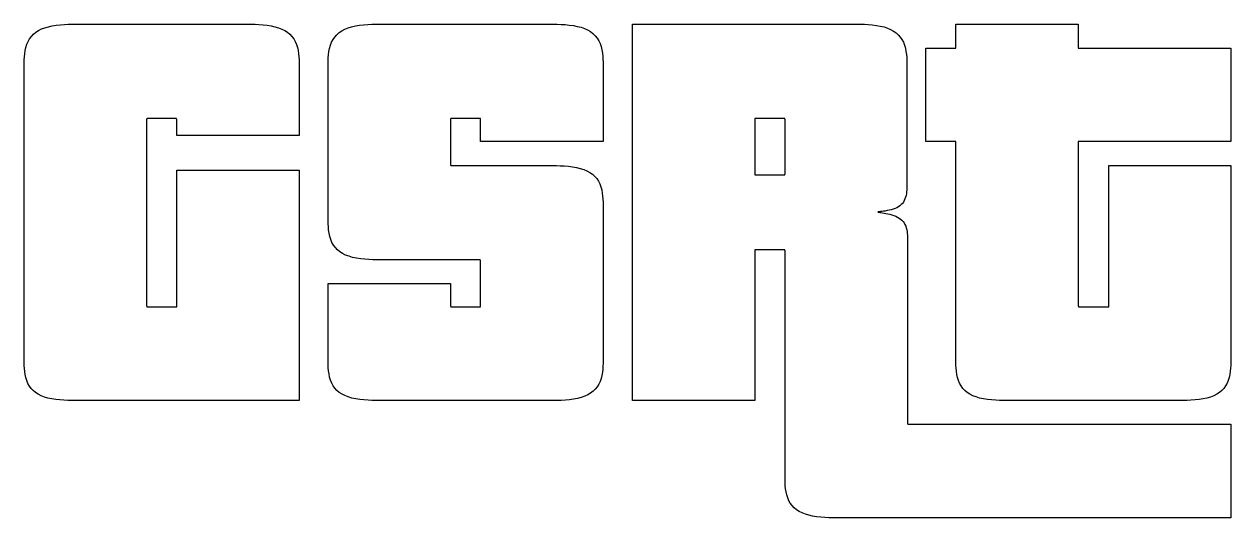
# Model space of a CAD drawing. Extents: x 165.1 to 229.8, y 156.5 to 166.
# Drawn here: x 165.08 to 188.37, y 156.51 to 166.03 of the extents above; entities that cross this region are included whole.
import ezdxf

# ---------------------------------------------------------------- set-up
doc = ezdxf.new("R2010")
doc.units = 0
doc.layers.add('LAYER 1', color=7, linetype='CONTINUOUS')

msp = doc.modelspace()

# ---------------------------------------------------------------- linework, layer by layer
at = {"layer": 'LAYER 1'}
for points in [[(165.539, 158.821), (165.47, 158.841), (165.408, 158.866), (165.351, 158.895), (165.3, 158.928), (165.255, 158.965), (165.215, 159.007), (165.181, 159.053), (165.152, 159.104), (165.13, 159.158), (165.112, 159.216), (165.099, 159.276), (165.09, 159.336), (165.084, 159.394), (165.081, 159.449), (165.079, 159.5), (165.079, 159.545), (165.079, 159.582), (165.079, 159.611), (165.079, 159.633), (165.079, 159.648), (165.079, 159.659), (165.079, 159.665), (165.079, 159.668), (165.079, 159.669), (165.079, 159.669), (165.079, 159.671), (165.079, 159.683), (165.079, 159.714), (165.079, 159.773), (165.079, 159.871), (165.079, 160.017), (165.079, 160.22), (165.079, 160.489), (165.079, 160.832), (165.079, 161.241), (165.079, 161.695), (165.079, 162.177), (165.079, 162.667), (165.079, 163.146), (165.079, 163.596), (165.079, 163.998), (165.079, 164.332), (165.079, 164.592), (165.079, 164.787), (165.079, 164.926), (165.079, 165.019), (165.079, 165.075), (165.079, 165.103), (165.079, 165.113), (165.079, 165.114), (165.079, 165.114), (165.079, 165.115), (165.079, 165.119), (165.079, 165.126), (165.079, 165.137), (165.079, 165.154), (165.079, 165.177), (165.079, 165.208), (165.079, 165.247), (165.08, 165.293), (165.081, 165.346), (165.085, 165.403), (165.091, 165.464), (165.101, 165.525), (165.114, 165.586), (165.132, 165.645), (165.156, 165.701), (165.185, 165.752), (165.22, 165.798), (165.26, 165.841), (165.306, 165.878), (165.358, 165.912), (165.415, 165.941), (165.479, 165.965), (165.548, 165.985), (165.622, 166.001), (165.699, 166.013), (165.778, 166.022), (165.856, 166.028), (165.931, 166.031), (166.002, 166.033), (166.066, 166.034), (166.12, 166.034), (166.164, 166.034), (166.198, 166.034), (166.223, 166.034), (166.24, 166.034), (166.251, 166.034), (166.257, 166.034), (166.26, 166.034), (166.261, 166.034), (166.261, 166.034), (166.264, 166.034), (166.274, 166.034), (166.297, 166.034), (166.338, 166.034), (166.402, 166.034), (166.494, 166.034), (166.619, 166.034), (166.782, 166.034), (166.984, 166.034), (167.218, 166.034), (167.471, 166.034), (167.735, 166.034), (167.998, 166.034), (168.252, 166.034), (168.485, 166.034), (168.687, 166.034), (168.849, 166.034), (168.974, 166.034), (169.065, 166.034), (169.129, 166.034), (169.169, 166.034), (169.192, 166.034), (169.202, 166.034), (169.205, 166.034), (169.205, 166.034), (169.206, 166.034), (169.209, 166.034), (169.215, 166.034), (169.226, 166.034), (169.243, 166.034), (169.268, 166.034), (169.302, 166.034), (169.346, 166.034), (169.401, 166.034), (169.465, 166.033), (169.535, 166.031), (169.611, 166.028), (169.689, 166.022), (169.768, 166.013), (169.845, 166.001), (169.919, 165.985), (169.988, 165.965), (170.051, 165.94), (170.109, 165.911), (170.16, 165.878), (170.207, 165.84), (170.247, 165.798), (170.282, 165.751), (170.311, 165.7), (170.334, 165.644), (170.352, 165.585), (170.365, 165.524), (170.375, 165.463), (170.381, 165.403), (170.385, 165.345), (170.386, 165.293), (170.387, 165.246), (170.387, 165.207), (170.387, 165.177), (170.387, 165.153), (170.387, 165.137), (170.387, 165.126), (170.387, 165.119), (170.387, 165.115), (170.387, 165.114), (170.387, 165.114), (170.387, 165.113), (170.387, 165.111), (170.387, 165.105), (170.387, 165.092), (170.387, 165.071), (170.387, 165.04), (170.387, 164.995), (170.387, 164.937), (170.387, 164.861), (170.387, 164.77), (170.387, 164.669), (170.387, 164.561), (170.387, 164.45), (170.387, 164.341), (170.387, 164.239), (170.387, 164.147), (170.387, 164.07), (170.387, 164.009), (170.387, 163.964), (170.387, 163.931), (170.387, 163.909), (170.387, 163.896), (170.387, 163.889), (170.387, 163.887), (170.387, 163.886), (170.387, 163.886), (170.387, 163.886), (170.387, 163.886), (170.387, 163.886), (170.387, 163.886), (170.387, 163.886), (170.387, 163.886), (170.387, 163.886), (170.387, 163.886), (170.384, 163.886), (170.374, 163.886), (170.354, 163.886), (170.318, 163.886), (170.263, 163.886), (170.185, 163.886), (170.08, 163.886), (169.944, 163.886), (169.776, 163.886), (169.586, 163.886), (169.38, 163.886), (169.168, 163.886), (168.957, 163.886), (168.756, 163.886), (168.572, 163.886), (168.415, 163.886), (168.29, 163.886), (168.194, 163.886), (168.125, 163.886), (168.077, 163.886), (168.047, 163.886), (168.031, 163.886), (168.024, 163.886), (168.023, 163.886), (168.023, 163.886), (168.023, 163.886), (168.023, 163.886), (168.023, 163.886), (168.023, 163.886), (168.023, 163.886), (168.023, 163.886), (168.023, 163.886), (168.023, 163.886), (168.023, 163.886), (168.023, 163.887), (168.023, 163.89), (168.023, 163.894), (168.023, 163.9), (168.023, 163.909), (168.023, 163.922), (168.023, 163.938), (168.023, 163.959), (168.023, 163.983), (168.023, 164.009), (168.023, 164.037), (168.023, 164.064), (168.023, 164.091), (168.023, 164.115), (168.023, 164.137), (168.023, 164.154), (168.023, 164.168), (168.023, 164.178), (168.023, 164.184), (168.023, 164.189), (168.023, 164.192), (168.023, 164.193), (168.023, 164.193), (168.023, 164.193), (168.023, 164.193), (168.023, 164.193), (168.023, 164.193), (168.023, 164.193), (168.023, 164.194), (168.023, 164.194), (168.023, 164.195), (168.023, 164.196), (168.023, 164.197), (168.023, 164.198), (168.023, 164.199), (168.023, 164.201), (168.022, 164.202), (168.022, 164.204), (168.022, 164.205), (168.022, 164.207), (168.021, 164.208), (168.021, 164.209), (168.02, 164.21), (168.019, 164.211), (168.018, 164.212), (168.017, 164.213), (168.016, 164.214), (168.015, 164.214), (168.013, 164.215), (168.012, 164.215), (168.01, 164.215), (168.009, 164.216), (168.007, 164.216), (168.006, 164.216), (168.005, 164.216), (168.003, 164.216), (168.002, 164.216), (168.002, 164.216), (168.001, 164.216), (168.001, 164.216), (168, 164.216), (168, 164.216), (168, 164.216), (168, 164.216), (168, 164.216), (168, 164.216), (167.999, 164.216), (167.997, 164.216), (167.991, 164.216), (167.983, 164.216), (167.97, 164.216), (167.951, 164.216), (167.926, 164.216), (167.894, 164.216), (167.855, 164.216), (167.811, 164.216), (167.765, 164.216), (167.717, 164.216), (167.669, 164.216), (167.624, 164.216), (167.584, 164.216), (167.549, 164.216), (167.522, 164.216), (167.502, 164.216), (167.487, 164.216), (167.477, 164.216), (167.471, 164.216), (167.467, 164.216), (167.466, 164.216), (167.466, 164.216), (167.466, 164.216), (167.466, 164.216), (167.466, 164.216), (167.466, 164.216), (167.465, 164.216), (167.465, 164.216), (167.464, 164.216), (167.464, 164.216), (167.463, 164.216), (167.462, 164.216), (167.46, 164.216), (167.459, 164.216), (167.458, 164.216), (167.456, 164.215), (167.455, 164.215), (167.453, 164.215), (167.452, 164.214), (167.45, 164.214), (167.449, 164.213), (167.448, 164.213), (167.447, 164.212), (167.446, 164.211), (167.446, 164.21), (167.445, 164.208), (167.444, 164.207), (167.444, 164.206), (167.444, 164.204), (167.443, 164.203), (167.443, 164.201), (167.443, 164.2), (167.443, 164.198), (167.443, 164.197), (167.443, 164.196), (167.443, 164.195), (167.443, 164.194), (167.443, 164.194), (167.443, 164.194), (167.443, 164.193), (167.443, 164.193), (167.443, 164.193), (167.443, 164.193), (167.443, 164.193), (167.443, 164.191), (167.443, 164.181), (167.443, 164.157), (167.443, 164.112), (167.443, 164.041), (167.443, 163.938), (167.443, 163.795), (167.443, 163.606), (167.443, 163.369), (167.443, 163.092), (167.443, 162.787), (167.443, 162.467), (167.443, 162.144), (167.443, 161.831), (167.443, 161.54), (167.443, 161.284), (167.443, 161.075), (167.443, 160.913), (167.443, 160.793), (167.443, 160.709), (167.443, 160.654), (167.443, 160.622), (167.443, 160.606), (167.443, 160.602), (167.443, 160.601), (167.443, 160.601), (167.443, 160.601), (167.443, 160.601), (167.443, 160.601), (167.443, 160.601), (167.443, 160.6), (167.443, 160.6), (167.443, 160.599), (167.443, 160.598), (167.443, 160.597), (167.443, 160.595), (167.443, 160.594), (167.443, 160.592), (167.444, 160.591), (167.444, 160.589), (167.444, 160.588), (167.445, 160.587), (167.445, 160.585), (167.446, 160.584), (167.447, 160.583), (167.448, 160.582), (167.449, 160.581), (167.45, 160.581), (167.451, 160.58), (167.452, 160.58), (167.454, 160.579), (167.455, 160.579), (167.457, 160.579), (167.458, 160.579), (167.46, 160.579), (167.461, 160.579), (167.462, 160.579), (167.463, 160.579), (167.464, 160.579), (167.465, 160.579), (167.465, 160.579), (167.466, 160.579), (167.466, 160.579), (167.466, 160.579), (167.466, 160.579), (167.466, 160.579), (167.466, 160.579), (167.467, 160.579), (167.469, 160.579), (167.474, 160.579), (167.483, 160.579), (167.496, 160.579), (167.515, 160.579), (167.54, 160.579), (167.572, 160.579), (167.612, 160.579), (167.657, 160.579), (167.706, 160.579), (167.756, 160.579), (167.805, 160.579), (167.853, 160.579), (167.896, 160.579), (167.932, 160.579), (167.961, 160.579), (167.983, 160.579), (167.999, 160.579), (168.01, 160.579), (168.017, 160.579), (168.021, 160.579), (168.022, 160.579), (168.023, 160.579), (168.023, 160.579), (168.023, 160.579), (168.023, 160.579), (168.023, 160.579), (168.023, 160.579), (168.023, 160.579), (168.023, 160.579), (168.023, 160.579), (168.023, 160.579), (168.023, 160.581), (168.023, 160.59), (168.023, 160.609), (168.023, 160.645), (168.023, 160.701), (168.023, 160.782), (168.023, 160.892), (168.023, 161.036), (168.023, 161.216), (168.023, 161.423), (168.023, 161.65), (168.023, 161.886), (168.023, 162.122), (168.023, 162.35), (168.023, 162.559), (168.023, 162.742), (168.023, 162.89), (168.023, 163.003), (168.023, 163.087), (168.023, 163.145), (168.023, 163.182), (168.023, 163.203), (168.023, 163.213), (168.023, 163.215), (168.023, 163.216), (168.023, 163.216), (168.023, 163.216), (168.023, 163.216), (168.023, 163.216), (168.023, 163.216), (168.023, 163.216), (168.023, 163.216), (168.023, 163.216), (168.024, 163.216), (168.03, 163.216), (168.044, 163.216), (168.072, 163.216), (168.116, 163.216), (168.182, 163.216), (168.273, 163.216), (168.394, 163.216), (168.546, 163.216), (168.726, 163.216), (168.925, 163.216), (169.135, 163.216), (169.348, 163.216), (169.555, 163.216), (169.749, 163.216), (169.92, 163.216), (170.062, 163.216), (170.171, 163.216), (170.253, 163.216), (170.311, 163.216), (170.349, 163.216), (170.372, 163.216), (170.383, 163.216), (170.387, 163.216), (170.387, 163.216), (170.387, 163.216), (170.387, 163.216), (170.387, 163.216), (170.387, 163.216), (170.387, 163.216), (170.387, 163.216), (170.387, 163.216), (170.387, 163.216), (170.387, 163.215), (170.387, 163.207), (170.387, 163.185), (170.387, 163.141), (170.387, 163.067), (170.387, 162.955), (170.387, 162.798), (170.387, 162.587), (170.387, 162.317), (170.387, 161.991), (170.387, 161.626), (170.387, 161.235), (170.387, 160.835), (170.387, 160.441), (170.387, 160.069), (170.387, 159.734), (170.387, 159.451), (170.387, 159.229), (170.387, 159.061), (170.387, 158.94), (170.387, 158.859), (170.387, 158.809), (170.387, 158.783), (170.387, 158.773), (170.387, 158.771), (170.387, 158.771), (170.387, 158.771), (170.387, 158.771), (170.387, 158.771), (170.387, 158.771), (170.387, 158.771), (170.387, 158.771), (170.387, 158.771), (170.387, 158.771), (170.382, 158.771), (170.366, 158.771), (170.331, 158.771), (170.271, 158.771), (170.178, 158.771), (170.044, 158.771), (169.863, 158.771), (169.628, 158.771), (169.339, 158.771), (169.008, 158.771), (168.65, 158.771), (168.28, 158.771), (167.911, 158.771), (167.559, 158.771), (167.237, 158.771), (166.959, 158.771), (166.737, 158.771), (166.568, 158.771), (166.445, 158.771), (166.36, 158.771), (166.306, 158.771), (166.277, 158.771), (166.264, 158.771), (166.261, 158.771), (166.261, 158.771), (166.26, 158.771), (166.257, 158.771), (166.25, 158.771), (166.238, 158.771), (166.22, 158.771), (166.194, 158.771), (166.159, 158.771), (166.114, 158.771), (166.058, 158.772), (165.993, 158.773), (165.922, 158.775), (165.846, 158.778), (165.768, 158.784), (165.689, 158.793), (165.612, 158.805)], [(171.404, 158.821), (171.334, 158.842), (171.271, 158.867), (171.214, 158.896), (171.162, 158.93), (171.117, 158.968), (171.077, 159.011), (171.043, 159.058), (171.015, 159.109), (170.992, 159.165), (170.975, 159.224), (170.963, 159.285), (170.954, 159.345), (170.949, 159.404), (170.946, 159.46), (170.944, 159.51), (170.944, 159.554), (170.944, 159.59), (170.944, 159.617), (170.944, 159.637), (170.944, 159.652), (170.944, 159.661), (170.944, 159.666), (170.944, 159.669), (170.944, 159.669), (170.944, 159.669), (170.944, 159.67), (170.944, 159.675), (170.944, 159.685), (170.944, 159.704), (170.944, 159.734), (170.944, 159.776), (170.944, 159.835), (170.944, 159.912), (170.944, 160.007), (170.944, 160.117), (170.944, 160.237), (170.944, 160.361), (170.944, 160.484), (170.944, 160.603), (170.944, 160.711), (170.944, 160.804), (170.944, 160.878), (170.944, 160.934), (170.944, 160.974), (170.944, 161.002), (170.944, 161.019), (170.944, 161.029), (170.944, 161.033), (170.944, 161.033), (170.944, 161.033), (170.944, 161.033), (170.944, 161.033), (170.944, 161.033), (170.944, 161.033), (170.944, 161.033), (170.944, 161.033), (170.944, 161.033), (170.944, 161.033), (170.947, 161.033), (170.956, 161.033), (170.976, 161.033), (171.012, 161.033), (171.067, 161.033), (171.145, 161.033), (171.252, 161.033), (171.392, 161.033), (171.562, 161.033), (171.756, 161.033), (171.965, 161.033), (172.181, 161.033), (172.394, 161.033), (172.597, 161.033), (172.78, 161.033), (172.935, 161.033), (173.058, 161.033), (173.15, 161.033), (173.216, 161.033), (173.26, 161.033), (173.288, 161.033), (173.302, 161.033), (173.307, 161.033), (173.308, 161.033), (173.308, 161.033), (173.308, 161.033), (173.308, 161.033), (173.308, 161.033), (173.308, 161.033), (173.308, 161.033), (173.308, 161.033), (173.308, 161.033), (173.308, 161.033), (173.308, 161.033), (173.308, 161.031), (173.308, 161.027), (173.308, 161.019), (173.308, 161.009), (173.308, 160.993), (173.308, 160.973), (173.308, 160.946), (173.308, 160.914), (173.308, 160.878), (173.308, 160.84), (173.308, 160.8), (173.308, 160.762), (173.308, 160.725), (173.308, 160.692), (173.308, 160.665), (173.308, 160.644), (173.308, 160.628), (173.308, 160.616), (173.308, 160.609), (173.308, 160.604), (173.308, 160.602), (173.308, 160.601), (173.308, 160.601), (173.308, 160.601), (173.308, 160.601), (173.308, 160.601), (173.308, 160.601), (173.308, 160.601), (173.308, 160.6), (173.308, 160.6), (173.308, 160.599), (173.308, 160.598), (173.308, 160.597), (173.308, 160.595), (173.308, 160.594), (173.308, 160.592), (173.308, 160.591), (173.309, 160.589), (173.309, 160.588), (173.31, 160.587), (173.31, 160.585), (173.311, 160.584), (173.312, 160.583), (173.313, 160.582), (173.314, 160.581), (173.315, 160.581), (173.316, 160.58), (173.318, 160.58), (173.319, 160.579), (173.321, 160.579), (173.322, 160.579), (173.324, 160.579), (173.325, 160.579), (173.326, 160.579), (173.328, 160.579), (173.329, 160.579), (173.329, 160.579), (173.33, 160.579), (173.33, 160.579), (173.33, 160.579), (173.331, 160.579), (173.331, 160.579), (173.331, 160.579), (173.331, 160.579), (173.331, 160.579), (173.332, 160.579), (173.336, 160.579), (173.342, 160.579), (173.352, 160.579), (173.367, 160.579), (173.388, 160.579), (173.416, 160.579), (173.452, 160.579), (173.493, 160.579), (173.539, 160.579), (173.588, 160.579), (173.636, 160.579), (173.683, 160.579), (173.727, 160.579), (173.765, 160.579), (173.796, 160.579), (173.82, 160.579), (173.838, 160.579), (173.85, 160.579), (173.858, 160.579), (173.862, 160.579), (173.864, 160.579), (173.865, 160.579), (173.865, 160.579), (173.865, 160.579), (173.865, 160.579), (173.865, 160.579), (173.865, 160.579), (173.866, 160.579), (173.866, 160.579), (173.867, 160.579), (173.868, 160.579), (173.869, 160.579), (173.87, 160.579), (173.871, 160.579), (173.873, 160.579), (173.874, 160.579), (173.876, 160.579), (173.877, 160.58), (173.879, 160.58), (173.88, 160.58), (173.881, 160.581), (173.883, 160.582), (173.884, 160.583), (173.884, 160.584), (173.885, 160.585), (173.886, 160.586), (173.886, 160.587), (173.887, 160.589), (173.887, 160.59), (173.887, 160.592), (173.887, 160.593), (173.888, 160.595), (173.888, 160.596), (173.888, 160.597), (173.888, 160.598), (173.888, 160.599), (173.888, 160.6), (173.888, 160.601), (173.888, 160.601), (173.888, 160.601), (173.888, 160.601), (173.888, 160.601), (173.888, 160.601), (173.888, 160.601), (173.888, 160.602), (173.888, 160.605), (173.888, 160.612), (173.888, 160.624), (173.888, 160.644), (173.888, 160.671), (173.888, 160.709), (173.888, 160.759), (173.888, 160.82), (173.888, 160.89), (173.888, 160.966), (173.888, 161.045), (173.888, 161.123), (173.888, 161.198), (173.888, 161.266), (173.888, 161.324), (173.888, 161.37), (173.888, 161.404), (173.888, 161.429), (173.888, 161.446), (173.888, 161.457), (173.888, 161.463), (173.888, 161.465), (173.888, 161.465), (173.888, 161.465), (173.888, 161.465), (173.888, 161.465), (173.888, 161.465), (173.888, 161.466), (173.888, 161.466), (173.888, 161.467), (173.888, 161.467), (173.888, 161.468), (173.888, 161.47), (173.888, 161.471), (173.888, 161.472), (173.887, 161.474), (173.887, 161.475), (173.887, 161.477), (173.887, 161.478), (173.886, 161.48), (173.886, 161.481), (173.885, 161.482), (173.884, 161.483), (173.883, 161.484), (173.882, 161.485), (173.881, 161.486), (173.88, 161.486), (173.879, 161.487), (173.877, 161.487), (173.876, 161.487), (173.874, 161.488), (173.872, 161.488), (173.871, 161.488), (173.87, 161.488), (173.868, 161.488), (173.867, 161.488), (173.867, 161.488), (173.866, 161.488), (173.866, 161.488), (173.865, 161.488), (173.865, 161.488), (173.865, 161.488), (173.865, 161.488), (173.865, 161.488), (173.865, 161.488), (173.862, 161.488), (173.853, 161.488), (173.836, 161.488), (173.806, 161.488), (173.762, 161.488), (173.699, 161.488), (173.615, 161.488), (173.506, 161.488), (173.376, 161.488), (173.23, 161.488), (173.074, 161.488), (172.915, 161.488), (172.76, 161.488), (172.614, 161.488), (172.484, 161.488), (172.375, 161.488), (172.291, 161.488), (172.229, 161.488), (172.184, 161.488), (172.155, 161.488), (172.138, 161.488), (172.129, 161.488), (172.126, 161.488), (172.126, 161.488), (172.126, 161.488), (172.123, 161.488), (172.118, 161.488), (172.108, 161.488), (172.093, 161.488), (172.069, 161.488), (172.037, 161.488), (171.995, 161.488), (171.942, 161.488), (171.879, 161.489), (171.808, 161.49), (171.732, 161.494), (171.653, 161.499), (171.574, 161.508), (171.495, 161.52), (171.419, 161.535), (171.349, 161.555), (171.284, 161.58), (171.226, 161.609), (171.173, 161.643), (171.126, 161.681), (171.085, 161.724), (171.05, 161.771), (171.02, 161.823), (170.997, 161.879), (170.978, 161.939), (170.965, 162.001), (170.956, 162.063), (170.95, 162.124), (170.946, 162.182), (170.944, 162.235), (170.944, 162.281), (170.944, 162.32), (170.944, 162.35), (170.944, 162.372), (170.944, 162.388), (170.944, 162.398), (170.944, 162.404), (170.944, 162.407), (170.944, 162.409), (170.944, 162.409), (170.944, 162.41), (170.944, 162.417), (170.944, 162.435), (170.944, 162.468), (170.944, 162.521), (170.944, 162.6), (170.944, 162.709), (170.944, 162.854), (170.944, 163.036), (170.944, 163.248), (170.944, 163.482), (170.944, 163.727), (170.944, 163.973), (170.944, 164.211), (170.944, 164.43), (170.944, 164.622), (170.944, 164.777), (170.944, 164.895), (170.944, 164.982), (170.944, 165.042), (170.944, 165.08), (170.944, 165.102), (170.944, 165.111), (170.944, 165.114), (170.944, 165.114), (170.944, 165.114), (170.944, 165.117), (170.944, 165.122), (170.944, 165.131), (170.944, 165.145), (170.944, 165.166), (170.944, 165.194), (170.944, 165.23), (170.944, 165.274), (170.945, 165.325), (170.948, 165.382), (170.954, 165.442), (170.962, 165.504), (170.974, 165.566), (170.991, 165.627), (171.013, 165.684), (171.041, 165.738), (171.074, 165.786), (171.114, 165.83), (171.159, 165.87), (171.21, 165.905), (171.267, 165.935), (171.33, 165.961), (171.399, 165.982), (171.473, 165.999), (171.552, 166.012), (171.631, 166.021), (171.711, 166.027), (171.788, 166.031), (171.86, 166.033), (171.925, 166.034), (171.981, 166.034), (172.027, 166.034), (172.061, 166.034), (172.087, 166.034), (172.105, 166.034), (172.116, 166.034), (172.122, 166.034), (172.125, 166.034), (172.126, 166.034), (172.126, 166.034), (172.129, 166.034), (172.14, 166.034), (172.165, 166.034), (172.208, 166.034), (172.276, 166.034), (172.373, 166.034), (172.505, 166.034), (172.676, 166.034), (172.888, 166.034), (173.129, 166.034), (173.388, 166.034), (173.657, 166.034), (173.923, 166.034), (174.175, 166.034), (174.405, 166.034), (174.6, 166.034), (174.753, 166.034), (174.869, 166.034), (174.953, 166.034), (175.009, 166.034), (175.044, 166.034), (175.062, 166.034), (175.069, 166.034), (175.07, 166.034), (175.07, 166.034), (175.071, 166.034), (175.076, 166.034), (175.084, 166.034), (175.098, 166.034), (175.119, 166.034), (175.148, 166.034), (175.187, 166.034), (175.238, 166.034), (175.298, 166.034), (175.367, 166.033), (175.441, 166.03), (175.519, 166.025), (175.599, 166.017), (175.679, 166.006), (175.755, 165.992), (175.827, 165.973), (175.894, 165.95), (175.954, 165.922), (176.008, 165.89), (176.057, 165.853), (176.1, 165.811), (176.137, 165.765), (176.168, 165.715), (176.193, 165.66), (176.213, 165.601), (176.227, 165.539), (176.238, 165.477), (176.245, 165.415), (176.249, 165.357), (176.251, 165.302), (176.252, 165.254), (176.252, 165.213), (176.252, 165.18), (176.252, 165.156), (176.252, 165.139), (176.252, 165.127), (176.252, 165.119), (176.252, 165.115), (176.252, 165.114), (176.252, 165.114), (176.252, 165.113), (176.252, 165.111), (176.252, 165.104), (176.252, 165.09), (176.252, 165.067), (176.252, 165.031), (176.252, 164.982), (176.252, 164.915), (176.252, 164.83), (176.252, 164.729), (176.252, 164.615), (176.252, 164.495), (176.252, 164.373), (176.252, 164.253), (176.252, 164.141), (176.252, 164.042), (176.252, 163.96), (176.252, 163.896), (176.252, 163.849), (176.252, 163.815), (176.252, 163.794), (176.252, 163.781), (176.252, 163.775), (176.252, 163.773), (176.252, 163.773), (176.252, 163.773), (176.252, 163.773), (176.252, 163.773), (176.252, 163.773), (176.252, 163.773), (176.252, 163.773), (176.252, 163.773), (176.252, 163.773), (176.251, 163.773), (176.246, 163.773), (176.231, 163.773), (176.204, 163.773), (176.159, 163.773), (176.093, 163.773), (176.001, 163.773), (175.878, 163.773), (175.722, 163.773), (175.539, 163.773), (175.336, 163.773), (175.123, 163.773), (174.907, 163.773), (174.698, 163.773), (174.504, 163.773), (174.334, 163.773), (174.195, 163.773), (174.088, 163.773), (174.01, 163.773), (173.955, 163.773), (173.92, 163.773), (173.9, 163.773), (173.89, 163.773), (173.888, 163.773), (173.888, 163.773), (173.888, 163.773), (173.888, 163.773), (173.888, 163.773), (173.888, 163.773), (173.888, 163.773), (173.888, 163.773), (173.888, 163.773), (173.888, 163.773), (173.888, 163.773), (173.888, 163.774), (173.888, 163.777), (173.888, 163.782), (173.888, 163.791), (173.888, 163.803), (173.888, 163.821), (173.888, 163.844), (173.888, 163.872), (173.888, 163.906), (173.888, 163.942), (173.888, 163.98), (173.888, 164.018), (173.888, 164.055), (173.888, 164.089), (173.888, 164.119), (173.888, 164.142), (173.888, 164.16), (173.888, 164.173), (173.888, 164.182), (173.888, 164.188), (173.888, 164.191), (173.888, 164.193), (173.888, 164.193), (173.888, 164.193), (173.888, 164.193), (173.888, 164.193), (173.888, 164.193), (173.888, 164.193), (173.888, 164.194), (173.888, 164.194), (173.888, 164.195), (173.888, 164.196), (173.888, 164.197), (173.888, 164.198), (173.888, 164.2), (173.887, 164.201), (173.887, 164.203), (173.887, 164.204), (173.887, 164.206), (173.886, 164.207), (173.886, 164.209), (173.885, 164.21), (173.884, 164.211), (173.883, 164.212), (173.882, 164.213), (173.881, 164.213), (173.88, 164.214), (173.879, 164.215), (173.877, 164.215), (173.876, 164.215), (173.874, 164.216), (173.873, 164.216), (173.871, 164.216), (173.87, 164.216), (173.869, 164.216), (173.868, 164.216), (173.867, 164.216), (173.866, 164.216), (173.866, 164.216), (173.865, 164.216), (173.865, 164.216), (173.865, 164.216), (173.865, 164.216), (173.865, 164.216), (173.865, 164.216), (173.864, 164.216), (173.862, 164.216), (173.857, 164.216), (173.849, 164.216), (173.837, 164.216), (173.819, 164.216), (173.794, 164.216), (173.763, 164.216), (173.724, 164.216), (173.68, 164.216), (173.632, 164.216), (173.584, 164.216), (173.536, 164.216), (173.49, 164.216), (173.449, 164.216), (173.414, 164.216), (173.386, 164.216), (173.366, 164.216), (173.351, 164.216), (173.341, 164.216), (173.335, 164.216), (173.332, 164.216), (173.331, 164.216), (173.331, 164.216), (173.331, 164.216), (173.331, 164.216), (173.331, 164.216), (173.33, 164.216), (173.33, 164.216), (173.33, 164.216), (173.329, 164.216), (173.328, 164.216), (173.327, 164.216), (173.326, 164.216), (173.325, 164.216), (173.323, 164.216), (173.322, 164.216), (173.32, 164.215), (173.319, 164.215), (173.317, 164.215), (173.316, 164.214), (173.315, 164.214), (173.314, 164.213), (173.313, 164.212), (173.312, 164.211), (173.311, 164.21), (173.31, 164.209), (173.31, 164.208), (173.309, 164.206), (173.309, 164.205), (173.308, 164.203), (173.308, 164.202), (173.308, 164.2), (173.308, 164.199), (173.308, 164.198), (173.308, 164.196), (173.308, 164.195), (173.308, 164.195), (173.308, 164.194), (173.308, 164.194), (173.308, 164.193), (173.308, 164.193), (173.308, 164.193), (173.308, 164.193), (173.308, 164.193), (173.308, 164.193), (173.308, 164.191), (173.308, 164.186), (173.308, 164.177), (173.308, 164.161), (173.308, 164.138), (173.308, 164.105), (173.308, 164.062), (173.308, 164.006), (173.308, 163.94), (173.308, 163.867), (173.308, 163.789), (173.308, 163.71), (173.308, 163.633), (173.308, 163.562), (173.308, 163.498), (173.308, 163.446), (173.308, 163.406), (173.308, 163.377), (173.308, 163.356), (173.308, 163.342), (173.308, 163.334), (173.308, 163.33), (173.308, 163.329), (173.308, 163.329), (173.308, 163.329), (173.308, 163.329), (173.308, 163.329), (173.308, 163.329), (173.308, 163.329), (173.308, 163.328), (173.308, 163.327), (173.308, 163.327), (173.308, 163.326), (173.308, 163.324), (173.308, 163.323), (173.308, 163.321), (173.308, 163.32), (173.308, 163.318), (173.309, 163.317), (173.309, 163.315), (173.31, 163.314), (173.31, 163.313), (173.311, 163.312), (173.312, 163.311), (173.313, 163.31), (173.314, 163.309), (173.315, 163.308), (173.316, 163.308), (173.318, 163.307), (173.319, 163.307), (173.321, 163.307), (173.322, 163.307), (173.324, 163.307), (173.325, 163.307), (173.327, 163.307), (173.328, 163.307), (173.329, 163.307), (173.329, 163.307), (173.33, 163.307), (173.33, 163.307), (173.331, 163.307), (173.331, 163.307), (173.331, 163.307), (173.331, 163.307), (173.331, 163.307), (173.332, 163.307), (173.337, 163.307), (173.35, 163.307), (173.373, 163.307), (173.409, 163.307), (173.463, 163.307), (173.536, 163.307), (173.632, 163.307), (173.752, 163.307), (173.891, 163.307), (174.043, 163.307), (174.201, 163.307), (174.359, 163.307), (174.51, 163.307), (174.649, 163.307), (174.769, 163.307), (174.865, 163.307), (174.938, 163.307), (174.992, 163.307), (175.028, 163.307), (175.051, 163.307), (175.063, 163.307), (175.069, 163.307), (175.07, 163.307), (175.07, 163.307), (175.071, 163.307), (175.074, 163.307), (175.082, 163.307), (175.094, 163.307), (175.114, 163.307), (175.141, 163.307), (175.178, 163.307), (175.226, 163.307), (175.285, 163.306), (175.352, 163.305), (175.425, 163.303), (175.502, 163.298), (175.582, 163.292), (175.662, 163.282), (175.739, 163.269), (175.812, 163.251), (175.88, 163.23), (175.941, 163.203), (175.997, 163.173), (176.047, 163.138), (176.091, 163.098), (176.129, 163.054), (176.162, 163.006), (176.188, 162.953), (176.209, 162.896), (176.225, 162.836), (176.236, 162.776), (176.244, 162.715), (176.248, 162.658), (176.251, 162.603), (176.252, 162.555), (176.252, 162.513), (176.252, 162.48), (176.252, 162.454), (176.252, 162.436), (176.252, 162.423), (176.252, 162.415), (176.252, 162.411), (176.252, 162.409), (176.252, 162.409), (176.252, 162.408), (176.252, 162.405), (176.252, 162.393), (176.252, 162.368), (176.252, 162.324), (176.252, 162.258), (176.252, 162.163), (176.252, 162.036), (176.252, 161.87), (176.252, 161.669), (176.252, 161.442), (176.252, 161.198), (176.252, 160.949), (176.252, 160.702), (176.252, 160.469), (176.252, 160.26), (176.252, 160.084), (176.252, 159.946), (176.252, 159.843), (176.252, 159.769), (176.252, 159.72), (176.252, 159.69), (176.252, 159.675), (176.252, 159.67), (176.252, 159.669), (176.252, 159.669), (176.252, 159.668), (176.252, 159.664), (176.252, 159.657), (176.252, 159.646), (176.252, 159.629), (176.252, 159.606), (176.252, 159.575), (176.252, 159.536), (176.251, 159.489), (176.249, 159.436), (176.245, 159.379), (176.238, 159.319), (176.228, 159.258), (176.214, 159.198), (176.194, 159.14), (176.17, 159.086), (176.139, 159.037), (176.102, 158.992), (176.06, 158.951), (176.012, 158.915), (175.957, 158.883), (175.898, 158.855), (175.832, 158.832), (175.76, 158.814), (175.684, 158.799), (175.604, 158.789), (175.524, 158.781), (175.446, 158.776), (175.371, 158.773), (175.302, 158.772), (175.241, 158.771), (175.19, 158.771), (175.15, 158.771), (175.12, 158.771), (175.099, 158.771), (175.085, 158.771), (175.076, 158.771), (175.072, 158.771), (175.07, 158.771), (175.07, 158.771), (175.069, 158.771), (175.062, 158.771), (175.045, 158.771), (175.012, 158.771), (174.957, 158.771), (174.875, 158.771), (174.762, 158.771), (174.61, 158.771), (174.418, 158.771), (174.191, 158.771), (173.939, 158.771), (173.674, 158.771), (173.405, 158.771), (173.144, 158.771), (172.902, 158.771), (172.689, 158.771), (172.514, 158.771), (172.38, 158.771), (172.281, 158.771), (172.212, 158.771), (172.167, 158.771), (172.141, 158.771), (172.13, 158.771), (172.126, 158.771), (172.126, 158.771), (172.125, 158.771), (172.123, 158.771), (172.117, 158.771), (172.106, 158.771), (172.088, 158.771), (172.063, 158.771), (172.029, 158.771), (171.985, 158.771), (171.929, 158.772), (171.864, 158.772), (171.792, 158.774), (171.716, 158.778), (171.636, 158.784), (171.556, 158.793), (171.478, 158.805)], [(180.224, 156.559), (180.156, 156.58), (180.093, 156.604), (180.036, 156.633), (179.985, 156.666), (179.94, 156.703), (179.9, 156.745), (179.866, 156.791), (179.838, 156.841), (179.815, 156.895), (179.798, 156.953), (179.785, 157.013), (179.775, 157.072), (179.769, 157.13), (179.766, 157.186), (179.764, 157.237), (179.764, 157.282), (179.764, 157.319), (179.764, 157.348), (179.764, 157.37), (179.764, 157.386), (179.764, 157.396), (179.764, 157.403), (179.764, 157.406), (179.764, 157.407), (179.764, 157.408), (179.764, 157.409), (179.764, 157.417), (179.764, 157.44), (179.764, 157.485), (179.764, 157.559), (179.764, 157.67), (179.764, 157.824), (179.764, 158.03), (179.764, 158.293), (179.764, 158.608), (179.764, 158.96), (179.764, 159.334), (179.764, 159.715), (179.764, 160.09), (179.764, 160.443), (179.764, 160.76), (179.764, 161.026), (179.764, 161.234), (179.764, 161.391), (179.764, 161.503), (179.764, 161.578), (179.764, 161.624), (179.764, 161.648), (179.764, 161.657), (179.764, 161.658), (179.764, 161.658), (179.764, 161.658), (179.764, 161.659), (179.764, 161.659), (179.764, 161.659), (179.764, 161.659), (179.764, 161.66), (179.764, 161.661), (179.764, 161.662), (179.764, 161.663), (179.764, 161.664), (179.764, 161.665), (179.764, 161.667), (179.763, 161.668), (179.763, 161.67), (179.763, 161.671), (179.762, 161.673), (179.762, 161.674), (179.761, 161.675), (179.761, 161.676), (179.76, 161.677), (179.759, 161.678), (179.758, 161.679), (179.756, 161.679), (179.755, 161.68), (179.754, 161.68), (179.752, 161.681), (179.751, 161.681), (179.749, 161.681), (179.748, 161.681), (179.746, 161.681), (179.745, 161.681), (179.744, 161.681), (179.743, 161.681), (179.742, 161.681), (179.742, 161.681), (179.742, 161.681), (179.741, 161.681), (179.741, 161.681), (179.741, 161.681), (179.741, 161.681), (179.741, 161.681), (179.741, 161.681), (179.739, 161.681), (179.736, 161.681), (179.729, 161.681), (179.718, 161.681), (179.702, 161.681), (179.679, 161.681), (179.65, 161.681), (179.614, 161.681), (179.571, 161.681), (179.524, 161.681), (179.474, 161.681), (179.424, 161.681), (179.376, 161.681), (179.331, 161.681), (179.291, 161.681), (179.258, 161.681), (179.233, 161.681), (179.214, 161.681), (179.201, 161.681), (179.193, 161.681), (179.188, 161.681), (179.185, 161.681), (179.184, 161.681), (179.184, 161.681), (179.184, 161.681), (179.184, 161.681), (179.184, 161.681), (179.184, 161.681), (179.184, 161.681), (179.184, 161.681), (179.184, 161.681), (179.184, 161.681), (179.184, 161.68), (179.184, 161.675), (179.184, 161.66), (179.184, 161.63), (179.184, 161.581), (179.184, 161.507), (179.184, 161.403), (179.184, 161.265), (179.184, 161.087), (179.184, 160.873), (179.184, 160.633), (179.184, 160.378), (179.184, 160.117), (179.184, 159.86), (179.184, 159.617), (179.184, 159.398), (179.184, 159.214), (179.184, 159.069), (179.184, 158.96), (179.184, 158.882), (179.184, 158.829), (179.184, 158.796), (179.184, 158.779), (179.184, 158.773), (179.184, 158.771), (179.184, 158.771), (179.184, 158.771), (179.184, 158.771), (179.184, 158.771), (179.184, 158.771), (179.184, 158.771), (179.184, 158.771), (179.184, 158.771), (179.184, 158.771), (179.182, 158.771), (179.173, 158.771), (179.153, 158.771), (179.119, 158.771), (179.067, 158.771), (178.991, 158.771), (178.889, 158.771), (178.756, 158.771), (178.592, 158.771), (178.404, 158.771), (178.2, 158.771), (177.988, 158.771), (177.777, 158.771), (177.575, 158.771), (177.389, 158.771), (177.229, 158.771), (177.1, 158.771), (177.002, 158.771), (176.93, 158.771), (176.88, 158.771), (176.848, 158.771), (176.83, 158.771), (176.822, 158.771), (176.82, 158.771), (176.82, 158.771), (176.82, 158.771), (176.82, 158.771), (176.82, 158.771), (176.82, 158.771), (176.82, 158.771), (176.82, 158.771), (176.82, 158.771), (176.82, 158.771), (176.82, 158.775), (176.82, 158.794), (176.82, 158.841), (176.82, 158.928), (176.82, 159.069), (176.82, 159.274), (176.82, 159.557), (176.82, 159.931), (176.82, 160.404), (176.82, 160.959), (176.82, 161.571), (176.82, 162.216), (176.82, 162.867), (176.82, 163.501), (176.82, 164.092), (176.82, 164.615), (176.82, 165.046), (176.82, 165.379), (176.82, 165.628), (176.82, 165.804), (176.82, 165.92), (176.82, 165.989), (176.82, 166.022), (176.82, 166.033), (176.82, 166.034), (176.82, 166.034), (176.82, 166.034), (176.82, 166.034), (176.82, 166.034), (176.82, 166.034), (176.82, 166.034), (176.82, 166.034), (176.82, 166.034), (176.821, 166.034), (176.828, 166.034), (176.848, 166.034), (176.889, 166.034), (176.957, 166.034), (177.06, 166.034), (177.204, 166.034), (177.398, 166.034), (177.647, 166.034), (177.947, 166.034), (178.285, 166.034), (178.646, 166.034), (179.017, 166.034), (179.382, 166.034), (179.728, 166.034), (180.04, 166.034), (180.305, 166.034), (180.513, 166.034), (180.67, 166.034), (180.784, 166.034), (180.861, 166.034), (180.909, 166.034), (180.934, 166.034), (180.944, 166.034), (180.946, 166.034), (180.946, 166.034), (180.947, 166.034), (180.951, 166.034), (180.959, 166.034), (180.972, 166.034), (180.991, 166.034), (181.018, 166.034), (181.055, 166.034), (181.102, 166.034), (181.159, 166.034), (181.224, 166.033), (181.295, 166.031), (181.371, 166.026), (181.448, 166.02), (181.526, 166.01), (181.602, 165.997), (181.674, 165.98), (181.74, 165.959), (181.801, 165.933), (181.856, 165.902), (181.906, 165.868), (181.95, 165.829), (181.988, 165.785), (182.021, 165.738), (182.048, 165.685), (182.069, 165.629), (182.086, 165.569), (182.098, 165.508), (182.106, 165.447), (182.112, 165.388), (182.115, 165.332), (182.116, 165.28), (182.117, 165.236), (182.117, 165.199), (182.117, 165.17), (182.117, 165.149), (182.117, 165.134), (182.117, 165.124), (182.117, 165.118), (182.117, 165.115), (182.117, 165.114), (182.117, 165.114), (182.117, 165.113), (182.117, 165.108), (182.117, 165.095), (182.117, 165.07), (182.117, 165.03), (182.117, 164.972), (182.117, 164.89), (182.117, 164.783), (182.117, 164.647), (182.117, 164.487), (182.117, 164.31), (182.117, 164.122), (182.117, 163.933), (182.117, 163.748), (182.117, 163.575), (182.117, 163.421), (182.117, 163.294), (182.117, 163.195), (182.117, 163.121), (182.117, 163.069), (182.117, 163.034), (182.117, 163.014), (182.117, 163.004), (182.117, 163), (182.117, 163), (182.117, 162.999), (182.117, 162.999), (182.117, 162.997), (182.117, 162.992), (182.117, 162.986), (182.117, 162.976), (182.117, 162.963), (182.117, 162.945), (182.117, 162.923), (182.116, 162.896), (182.115, 162.866), (182.114, 162.833), (182.11, 162.799), (182.106, 162.764), (182.099, 162.728), (182.09, 162.694), (182.079, 162.661), (182.064, 162.631), (182.047, 162.602), (182.028, 162.576), (182.005, 162.552), (181.98, 162.53), (181.951, 162.51), (181.92, 162.493), (181.887, 162.477), (181.85, 162.464), (181.812, 162.453), (181.774, 162.444), (181.736, 162.436), (181.699, 162.429), (181.664, 162.424), (181.633, 162.42), (181.606, 162.417), (181.585, 162.414), (181.569, 162.412), (181.558, 162.411), (181.554, 162.409), (181.554, 162.408), (181.561, 162.406), (181.573, 162.404), (181.591, 162.401), (181.614, 162.398), (181.643, 162.394), (181.675, 162.389), (181.711, 162.383), (181.749, 162.376), (181.788, 162.367), (181.828, 162.356), (181.866, 162.344), (181.902, 162.329), (181.936, 162.313), (181.967, 162.294), (181.995, 162.273), (182.02, 162.25), (182.042, 162.225), (182.062, 162.198), (182.079, 162.169), (182.093, 162.137), (182.104, 162.104), (182.112, 162.069), (182.118, 162.033), (182.123, 161.998), (182.126, 161.964), (182.127, 161.932), (182.128, 161.902), (182.128, 161.877), (182.128, 161.855), (182.128, 161.839), (182.128, 161.827), (182.128, 161.818), (182.128, 161.812), (182.128, 161.809), (182.128, 161.807), (182.128, 161.806), (182.128, 161.806), (182.128, 161.805), (182.128, 161.797), (182.128, 161.776), (182.128, 161.737), (182.128, 161.674), (182.128, 161.58), (182.128, 161.449), (182.128, 161.276), (182.128, 161.056), (182.128, 160.795), (182.128, 160.505), (182.128, 160.199), (182.128, 159.888), (182.128, 159.583), (182.128, 159.298), (182.128, 159.044), (182.128, 158.833), (182.128, 158.669), (182.128, 158.545), (182.128, 158.458), (182.128, 158.399), (182.128, 158.364), (182.128, 158.346), (182.128, 158.34), (182.128, 158.34), (182.128, 158.34), (182.128, 158.339), (182.128, 158.339), (182.128, 158.339), (182.128, 158.339), (182.128, 158.339), (182.128, 158.338), (182.128, 158.337), (182.128, 158.336), (182.128, 158.335), (182.128, 158.334), (182.128, 158.332), (182.128, 158.331), (182.128, 158.329), (182.129, 158.328), (182.129, 158.326), (182.13, 158.325), (182.13, 158.324), (182.131, 158.323), (182.132, 158.322), (182.132, 158.321), (182.133, 158.32), (182.134, 158.319), (182.136, 158.319), (182.137, 158.318), (182.138, 158.318), (182.14, 158.317), (182.141, 158.317), (182.143, 158.317), (182.144, 158.317), (182.146, 158.317), (182.147, 158.317), (182.148, 158.317), (182.149, 158.317), (182.15, 158.317), (182.15, 158.317), (182.15, 158.317), (182.151, 158.317), (182.151, 158.317), (182.151, 158.317), (182.151, 158.317), (182.151, 158.317), (182.156, 158.317), (182.175, 158.317), (182.221, 158.317), (182.303, 158.317), (182.432, 158.317), (182.619, 158.317), (182.874, 158.317), (183.209, 158.317), (183.628, 158.317), (184.113, 158.317), (184.643, 158.317), (185.198, 158.317), (185.754, 158.317), (186.292, 158.317), (186.789, 158.317), (187.224, 158.317), (187.578, 158.317), (187.85, 158.317), (188.051, 158.317), (188.192, 158.317), (188.283, 158.317), (188.336, 158.317), (188.361, 158.317), (188.368, 158.317), (188.368, 158.317), (188.368, 158.317), (188.368, 158.317), (188.368, 158.317), (188.368, 158.317), (188.368, 158.317), (188.368, 158.317), (188.368, 158.317), (188.368, 158.317), (188.368, 158.316), (188.368, 158.312), (188.368, 158.302), (188.368, 158.282), (188.368, 158.25), (188.368, 158.202), (188.368, 158.135), (188.368, 158.046), (188.368, 157.933), (188.368, 157.798), (188.368, 157.648), (188.368, 157.488), (188.368, 157.326), (188.368, 157.167), (188.368, 157.018), (188.368, 156.884), (188.368, 156.773), (188.368, 156.686), (188.368, 156.62), (188.368, 156.573), (188.368, 156.542), (188.368, 156.523), (188.368, 156.514), (188.368, 156.51), (188.368, 156.51), (188.368, 156.51), (188.368, 156.51), (188.368, 156.51), (188.368, 156.51), (188.368, 156.51), (188.368, 156.51), (188.368, 156.51), (188.368, 156.51), (188.367, 156.51), (188.358, 156.51), (188.326, 156.51), (188.261, 156.51), (188.148, 156.51), (187.975, 156.51), (187.729, 156.51), (187.397, 156.51), (186.968, 156.51), (186.442, 156.51), (185.844, 156.51), (185.2, 156.51), (184.534, 156.51), (183.874, 156.51), (183.244, 156.51), (182.669, 156.51), (182.176, 156.51), (181.784, 156.51), (181.486, 156.51), (181.268, 156.51), (181.118, 156.51), (181.024, 156.51), (180.973, 156.51), (180.951, 156.51), (180.946, 156.51), (180.946, 156.51), (180.945, 156.51), (180.942, 156.51), (180.935, 156.51), (180.923, 156.51), (180.905, 156.51), (180.879, 156.51), (180.843, 156.51), (180.798, 156.51), (180.742, 156.51), (180.678, 156.511), (180.606, 156.513), (180.531, 156.517), (180.453, 156.523), (180.374, 156.531), (180.297, 156.544)], [(183.52, 158.821), (183.451, 158.842), (183.389, 158.866), (183.332, 158.895), (183.28, 158.928), (183.235, 158.966), (183.195, 159.008), (183.161, 159.054), (183.133, 159.105), (183.11, 159.16), (183.093, 159.218), (183.08, 159.278), (183.071, 159.338), (183.065, 159.397), (183.062, 159.452), (183.061, 159.503), (183.06, 159.547), (183.06, 159.584), (183.06, 159.613), (183.06, 159.634), (183.06, 159.649), (183.06, 159.659), (183.06, 159.665), (183.06, 159.668), (183.06, 159.669), (183.06, 159.669), (183.06, 159.671), (183.06, 159.681), (183.06, 159.706), (183.06, 159.754), (183.06, 159.832), (183.06, 159.947), (183.06, 160.106), (183.06, 160.317), (183.06, 160.584), (183.06, 160.898), (183.06, 161.246), (183.06, 161.612), (183.06, 161.982), (183.06, 162.343), (183.06, 162.678), (183.06, 162.975), (183.06, 163.219), (183.06, 163.407), (183.06, 163.547), (183.06, 163.646), (183.06, 163.71), (183.06, 163.748), (183.06, 163.766), (183.06, 163.772), (183.06, 163.773), (183.06, 163.773), (183.06, 163.773), (183.06, 163.773), (183.06, 163.773), (183.06, 163.773), (183.06, 163.773), (183.06, 163.773), (183.06, 163.773), (183.06, 163.773), (183.059, 163.773), (183.056, 163.773), (183.049, 163.773), (183.039, 163.773), (183.024, 163.773), (183.002, 163.773), (182.974, 163.773), (182.937, 163.773), (182.893, 163.773), (182.845, 163.773), (182.793, 163.773), (182.741, 163.773), (182.69, 163.773), (182.642, 163.773), (182.599, 163.773), (182.563, 163.773), (182.536, 163.773), (182.515, 163.773), (182.5, 163.773), (182.49, 163.773), (182.484, 163.773), (182.481, 163.773), (182.48, 163.773), (182.48, 163.773), (182.48, 163.773), (182.48, 163.773), (182.48, 163.773), (182.48, 163.773), (182.48, 163.773), (182.48, 163.773), (182.48, 163.773), (182.48, 163.773), (182.48, 163.773), (182.48, 163.776), (182.48, 163.785), (182.48, 163.802), (182.48, 163.832), (182.48, 163.877), (182.48, 163.941), (182.48, 164.026), (182.48, 164.135), (182.48, 164.267), (182.48, 164.416), (182.48, 164.574), (182.48, 164.736), (182.48, 164.896), (182.48, 165.047), (182.48, 165.182), (182.48, 165.297), (182.48, 165.386), (182.48, 165.453), (182.48, 165.502), (182.48, 165.534), (182.48, 165.554), (182.48, 165.564), (182.48, 165.568), (182.48, 165.568), (182.48, 165.568), (182.48, 165.568), (182.48, 165.568), (182.48, 165.568), (182.48, 165.568), (182.48, 165.568), (182.48, 165.568), (182.48, 165.568), (182.48, 165.568), (182.481, 165.568), (182.484, 165.568), (182.489, 165.568), (182.498, 165.568), (182.512, 165.568), (182.531, 165.568), (182.557, 165.568), (182.592, 165.568), (182.633, 165.568), (182.681, 165.568), (182.731, 165.568), (182.784, 165.568), (182.835, 165.568), (182.885, 165.568), (182.929, 165.568), (182.967, 165.568), (182.997, 165.568), (183.02, 165.568), (183.037, 165.568), (183.048, 165.568), (183.055, 165.568), (183.058, 165.568), (183.06, 165.568), (183.06, 165.568), (183.06, 165.568), (183.06, 165.568), (183.06, 165.568), (183.06, 165.568), (183.06, 165.568), (183.06, 165.568), (183.06, 165.568), (183.06, 165.568), (183.06, 165.568), (183.06, 165.569), (183.06, 165.571), (183.06, 165.574), (183.06, 165.581), (183.06, 165.592), (183.06, 165.606), (183.06, 165.627), (183.06, 165.653), (183.06, 165.686), (183.06, 165.723), (183.06, 165.764), (183.06, 165.806), (183.06, 165.848), (183.06, 165.888), (183.06, 165.924), (183.06, 165.956), (183.06, 165.981), (183.06, 166), (183.06, 166.014), (183.06, 166.023), (183.06, 166.029), (183.06, 166.033), (183.06, 166.034), (183.06, 166.034), (183.06, 166.034), (183.06, 166.034), (183.06, 166.034), (183.06, 166.034), (183.06, 166.034), (183.06, 166.034), (183.06, 166.034), (183.06, 166.034), (183.06, 166.034), (183.062, 166.034), (183.069, 166.034), (183.087, 166.034), (183.119, 166.034), (183.168, 166.034), (183.24, 166.034), (183.339, 166.034), (183.469, 166.034), (183.63, 166.034), (183.817, 166.034), (184.02, 166.034), (184.233, 166.034), (184.446, 166.034), (184.65, 166.034), (184.839, 166.034), (185.003, 166.034), (185.135, 166.034), (185.236, 166.034), (185.311, 166.034), (185.362, 166.034), (185.395, 166.034), (185.414, 166.034), (185.422, 166.034), (185.424, 166.034), (185.424, 166.034), (185.424, 166.034), (185.424, 166.034), (185.424, 166.034), (185.424, 166.034), (185.424, 166.034), (185.424, 166.034), (185.424, 166.034), (185.424, 166.034), (185.424, 166.034), (185.424, 166.033), (185.424, 166.03), (185.424, 166.024), (185.424, 166.015), (185.424, 166.001), (185.424, 165.983), (185.424, 165.958), (185.424, 165.927), (185.424, 165.891), (185.424, 165.851), (185.424, 165.81), (185.424, 165.767), (185.424, 165.727), (185.424, 165.689), (185.424, 165.656), (185.424, 165.629), (185.424, 165.608), (185.424, 165.593), (185.424, 165.582), (185.424, 165.575), (185.424, 165.571), (185.424, 165.569), (185.424, 165.568), (185.424, 165.568), (185.424, 165.568), (185.424, 165.568), (185.424, 165.568), (185.424, 165.568), (185.424, 165.568), (185.424, 165.568), (185.424, 165.568), (185.424, 165.568), (185.425, 165.568), (185.432, 165.568), (185.45, 165.568), (185.483, 165.568), (185.538, 165.568), (185.619, 165.568), (185.731, 165.568), (185.88, 165.568), (186.07, 165.568), (186.294, 165.568), (186.542, 165.568), (186.805, 165.568), (187.071, 165.568), (187.33, 165.568), (187.572, 165.568), (187.786, 165.568), (187.963, 165.568), (188.1, 165.568), (188.202, 165.568), (188.274, 165.568), (188.322, 165.568), (188.35, 165.568), (188.363, 165.568), (188.368, 165.568), (188.368, 165.568), (188.368, 165.568), (188.368, 165.568), (188.368, 165.568), (188.368, 165.568), (188.368, 165.568), (188.368, 165.568), (188.368, 165.568), (188.368, 165.568), (188.368, 165.568), (188.368, 165.565), (188.368, 165.555), (188.368, 165.536), (188.368, 165.505), (188.368, 165.458), (188.368, 165.393), (188.368, 165.305), (188.368, 165.193), (188.368, 165.059), (188.368, 164.91), (188.368, 164.751), (188.368, 164.588), (188.368, 164.429), (188.368, 164.28), (188.368, 164.146), (188.368, 164.034), (188.368, 163.947), (188.368, 163.882), (188.368, 163.835), (188.368, 163.804), (188.368, 163.786), (188.368, 163.776), (188.368, 163.773), (188.368, 163.773), (188.368, 163.773), (188.368, 163.773), (188.368, 163.773), (188.368, 163.773), (188.368, 163.773), (188.368, 163.773), (188.368, 163.773), (188.368, 163.773), (188.368, 163.773), (188.363, 163.773), (188.349, 163.773), (188.321, 163.773), (188.273, 163.773), (188.201, 163.773), (188.099, 163.773), (187.961, 163.773), (187.783, 163.773), (187.569, 163.773), (187.326, 163.773), (187.067, 163.773), (186.801, 163.773), (186.539, 163.773), (186.291, 163.773), (186.067, 163.773), (185.878, 163.773), (185.73, 163.773), (185.618, 163.773), (185.537, 163.773), (185.483, 163.773), (185.449, 163.773), (185.432, 163.773), (185.425, 163.773), (185.424, 163.773), (185.424, 163.773), (185.424, 163.773), (185.424, 163.773), (185.424, 163.773), (185.424, 163.773), (185.424, 163.773), (185.424, 163.773), (185.424, 163.773), (185.424, 163.772), (185.424, 163.768), (185.424, 163.755), (185.424, 163.728), (185.424, 163.68), (185.424, 163.606), (185.424, 163.501), (185.424, 163.359), (185.424, 163.174), (185.424, 162.948), (185.424, 162.691), (185.424, 162.414), (185.424, 162.128), (185.424, 161.844), (185.424, 161.574), (185.424, 161.328), (185.424, 161.118), (185.424, 160.952), (185.424, 160.825), (185.424, 160.734), (185.424, 160.671), (185.424, 160.632), (185.424, 160.612), (185.424, 160.603), (185.424, 160.601), (185.424, 160.601), (185.424, 160.601), (185.424, 160.601), (185.424, 160.601), (185.424, 160.601), (185.424, 160.6), (185.424, 160.6), (185.424, 160.599), (185.424, 160.598), (185.424, 160.597), (185.424, 160.596), (185.424, 160.595), (185.424, 160.593), (185.425, 160.592), (185.425, 160.59), (185.425, 160.589), (185.426, 160.587), (185.426, 160.586), (185.427, 160.585), (185.428, 160.584), (185.428, 160.583), (185.429, 160.582), (185.43, 160.581), (185.432, 160.58), (185.433, 160.58), (185.434, 160.58), (185.436, 160.579), (185.437, 160.579), (185.439, 160.579), (185.44, 160.579), (185.442, 160.579), (185.443, 160.579), (185.444, 160.579), (185.445, 160.579), (185.446, 160.579), (185.446, 160.579), (185.447, 160.579), (185.447, 160.579), (185.447, 160.579), (185.447, 160.579), (185.447, 160.579), (185.447, 160.579), (185.447, 160.579), (185.449, 160.579), (185.453, 160.579), (185.46, 160.579), (185.471, 160.579), (185.488, 160.579), (185.51, 160.579), (185.54, 160.579), (185.576, 160.579), (185.619, 160.579), (185.666, 160.579), (185.715, 160.579), (185.764, 160.579), (185.812, 160.579), (185.855, 160.579), (185.894, 160.579), (185.924, 160.579), (185.948, 160.579), (185.966, 160.579), (185.978, 160.579), (185.986, 160.579), (185.99, 160.579), (185.992, 160.579), (185.993, 160.579), (185.993, 160.579), (185.993, 160.579), (185.993, 160.579), (185.993, 160.579), (185.993, 160.579), (185.993, 160.579), (185.994, 160.579), (185.994, 160.579), (185.995, 160.579), (185.996, 160.579), (185.998, 160.579), (185.999, 160.579), (186, 160.579), (186.002, 160.579), (186.003, 160.579), (186.005, 160.579), (186.006, 160.58), (186.008, 160.58), (186.009, 160.581), (186.01, 160.582), (186.011, 160.583), (186.012, 160.583), (186.013, 160.585), (186.013, 160.586), (186.014, 160.587), (186.014, 160.588), (186.015, 160.59), (186.015, 160.591), (186.015, 160.593), (186.015, 160.594), (186.015, 160.596), (186.015, 160.597), (186.015, 160.598), (186.015, 160.599), (186.015, 160.6), (186.015, 160.6), (186.015, 160.601), (186.015, 160.601), (186.015, 160.601), (186.015, 160.601), (186.015, 160.601), (186.015, 160.601), (186.015, 160.602), (186.015, 160.608), (186.015, 160.624), (186.015, 160.653), (186.015, 160.703), (186.015, 160.776), (186.015, 160.877), (186.015, 161.013), (186.015, 161.185), (186.015, 161.39), (186.015, 161.617), (186.015, 161.858), (186.015, 162.102), (186.015, 162.341), (186.015, 162.564), (186.015, 162.762), (186.015, 162.927), (186.015, 163.055), (186.015, 163.15), (186.015, 163.218), (186.015, 163.262), (186.015, 163.289), (186.015, 163.302), (186.015, 163.306), (186.015, 163.307), (186.015, 163.307), (186.015, 163.307), (186.015, 163.307), (186.015, 163.307), (186.015, 163.307), (186.015, 163.307), (186.015, 163.307), (186.015, 163.307), (186.016, 163.307), (186.02, 163.307), (186.032, 163.307), (186.056, 163.307), (186.096, 163.307), (186.156, 163.307), (186.24, 163.307), (186.353, 163.307), (186.498, 163.307), (186.673, 163.307), (186.868, 163.307), (187.076, 163.307), (187.289, 163.307), (187.497, 163.307), (187.694, 163.307), (187.871, 163.307), (188.019, 163.307), (188.134, 163.307), (188.221, 163.307), (188.283, 163.307), (188.325, 163.307), (188.35, 163.307), (188.363, 163.307), (188.367, 163.307), (188.368, 163.307), (188.368, 163.307), (188.368, 163.307), (188.368, 163.307), (188.368, 163.307), (188.368, 163.307), (188.368, 163.307), (188.368, 163.307), (188.368, 163.307), (188.368, 163.306), (188.368, 163.301), (188.368, 163.285), (188.368, 163.251), (188.368, 163.193), (188.368, 163.105), (188.368, 162.981), (188.368, 162.813), (188.368, 162.596), (188.368, 162.333), (188.368, 162.035), (188.368, 161.716), (188.368, 161.387), (188.368, 161.063), (188.368, 160.755), (188.368, 160.477), (188.368, 160.241), (188.368, 160.055), (188.368, 159.914), (188.368, 159.813), (188.368, 159.744), (188.368, 159.702), (188.368, 159.68), (188.368, 159.671), (188.368, 159.669), (188.368, 159.669), (188.368, 159.668), (188.368, 159.665), (188.368, 159.659), (188.368, 159.649), (188.368, 159.634), (188.368, 159.612), (188.368, 159.584), (188.368, 159.547), (188.368, 159.502), (188.366, 159.452), (188.363, 159.396), (188.357, 159.338), (188.348, 159.278), (188.335, 159.218), (188.318, 159.16), (188.295, 159.105), (188.267, 159.054), (188.233, 159.008), (188.193, 158.966), (188.147, 158.928), (188.096, 158.895), (188.039, 158.866), (187.976, 158.841), (187.907, 158.821), (187.834, 158.805), (187.756, 158.793), (187.677, 158.784), (187.598, 158.778), (187.522, 158.775), (187.451, 158.772), (187.387, 158.772), (187.331, 158.771), (187.286, 158.771), (187.251, 158.771), (187.226, 158.771), (187.208, 158.771), (187.196, 158.771), (187.19, 158.771), (187.187, 158.771), (187.186, 158.771), (187.186, 158.771), (187.183, 158.771), (187.173, 158.771), (187.151, 158.771), (187.111, 158.771), (187.047, 158.771), (186.956, 158.771), (186.831, 158.771), (186.668, 158.771), (186.465, 158.771), (186.232, 158.771), (185.977, 158.771), (185.712, 158.771), (185.448, 158.771), (185.194, 158.771), (184.96, 158.771), (184.758, 158.771), (184.595, 158.771), (184.471, 158.771), (184.38, 158.771), (184.317, 158.771), (184.277, 158.771), (184.254, 158.771), (184.245, 158.771), (184.242, 158.771), (184.242, 158.771), (184.241, 158.771), (184.238, 158.771), (184.232, 158.771), (184.22, 158.771), (184.202, 158.771), (184.177, 158.771), (184.142, 158.771), (184.097, 158.771), (184.041, 158.772), (183.976, 158.772), (183.905, 158.775), (183.829, 158.778), (183.75, 158.784), (183.671, 158.793), (183.594, 158.805)], [(179.763, 164.207), (179.762, 164.208), (179.762, 164.209), (179.761, 164.21), (179.76, 164.211), (179.759, 164.212), (179.758, 164.213), (179.757, 164.214), (179.756, 164.214), (179.755, 164.215), (179.754, 164.215), (179.752, 164.215), (179.751, 164.215), (179.75, 164.216), (179.748, 164.216), (179.747, 164.216), (179.746, 164.216), (179.745, 164.216), (179.744, 164.216), (179.743, 164.216), (179.742, 164.216), (179.742, 164.216), (179.742, 164.216), (179.741, 164.216), (179.741, 164.216), (179.741, 164.216), (179.741, 164.216), (179.741, 164.216), (179.741, 164.216), (179.74, 164.216), (179.737, 164.216), (179.732, 164.216), (179.724, 164.216), (179.712, 164.216), (179.694, 164.216), (179.672, 164.216), (179.643, 164.216), (179.608, 164.216), (179.567, 164.216), (179.523, 164.216), (179.477, 164.216), (179.431, 164.216), (179.385, 164.216), (179.342, 164.216), (179.304, 164.216), (179.271, 164.216), (179.244, 164.216), (179.224, 164.216), (179.209, 164.216), (179.198, 164.216), (179.191, 164.216), (179.187, 164.216), (179.185, 164.216), (179.184, 164.216), (179.184, 164.216), (179.184, 164.216), (179.184, 164.216), (179.184, 164.216), (179.184, 164.216), (179.184, 164.216), (179.184, 164.216), (179.184, 164.216), (179.184, 164.216), (179.184, 164.216), (179.184, 164.215), (179.184, 164.213), (179.184, 164.207), (179.184, 164.196), (179.184, 164.178), (179.184, 164.153), (179.184, 164.118), (179.184, 164.072), (179.184, 164.013), (179.184, 163.942), (179.184, 163.861), (179.184, 163.774), (179.184, 163.684), (179.184, 163.593), (179.184, 163.504), (179.184, 163.421), (179.184, 163.347), (179.184, 163.285), (179.184, 163.235), (179.184, 163.197), (179.184, 163.169), (179.184, 163.149), (179.184, 163.136), (179.184, 163.129), (179.184, 163.126), (179.184, 163.125), (179.184, 163.125), (179.184, 163.125), (179.184, 163.125), (179.184, 163.125), (179.184, 163.125), (179.184, 163.125), (179.184, 163.125), (179.184, 163.125), (179.184, 163.125), (179.184, 163.125), (179.185, 163.125), (179.186, 163.125), (179.19, 163.125), (179.196, 163.125), (179.205, 163.125), (179.219, 163.125), (179.238, 163.125), (179.262, 163.125), (179.293, 163.125), (179.331, 163.125), (179.372, 163.125), (179.417, 163.125), (179.464, 163.125), (179.51, 163.125), (179.555, 163.125), (179.596, 163.125), (179.633, 163.125), (179.664, 163.125), (179.688, 163.125), (179.707, 163.125), (179.721, 163.125), (179.73, 163.125), (179.736, 163.125), (179.739, 163.125), (179.741, 163.125), (179.741, 163.125), (179.741, 163.125), (179.741, 163.125), (179.741, 163.125), (179.741, 163.125), (179.742, 163.125), (179.742, 163.125), (179.742, 163.125), (179.743, 163.125), (179.743, 163.125), (179.744, 163.125), (179.745, 163.125), (179.746, 163.125), (179.748, 163.125), (179.749, 163.125), (179.751, 163.125), (179.752, 163.125), (179.753, 163.125), (179.755, 163.126), (179.756, 163.126), (179.757, 163.127), (179.758, 163.127), (179.759, 163.128), (179.76, 163.129), (179.761, 163.13), (179.761, 163.131), (179.762, 163.132), (179.762, 163.133), (179.763, 163.134), (179.763, 163.136), (179.763, 163.137), (179.764, 163.139), (179.764, 163.14), (179.764, 163.141), (179.764, 163.143), (179.764, 163.144), (179.764, 163.145), (179.764, 163.145), (179.764, 163.146), (179.764, 163.146), (179.764, 163.147), (179.764, 163.147), (179.764, 163.147), (179.764, 163.147), (179.764, 163.147), (179.764, 163.147), (179.764, 163.147), (179.764, 163.149), (179.764, 163.153), (179.764, 163.161), (179.764, 163.174), (179.764, 163.194), (179.764, 163.223), (179.764, 163.262), (179.764, 163.312), (179.764, 163.374), (179.764, 163.448), (179.764, 163.528), (179.764, 163.614), (179.764, 163.701), (179.764, 163.788), (179.764, 163.87), (179.764, 163.946), (179.764, 164.011), (179.764, 164.065), (179.764, 164.107), (179.764, 164.138), (179.764, 164.161), (179.764, 164.177), (179.764, 164.186), (179.764, 164.191), (179.764, 164.193), (179.764, 164.193), (179.764, 164.193), (179.764, 164.193), (179.764, 164.193), (179.764, 164.193), (179.764, 164.193), (179.764, 164.194), (179.764, 164.194), (179.764, 164.195), (179.764, 164.196), (179.764, 164.196), (179.764, 164.198), (179.764, 164.199), (179.764, 164.2), (179.764, 164.201), (179.763, 164.203), (179.763, 164.204), (179.763, 164.206)]]:
    msp.add_lwpolyline(points, close=True, dxfattribs=at)

doc.saveas('drawing.dxf')
